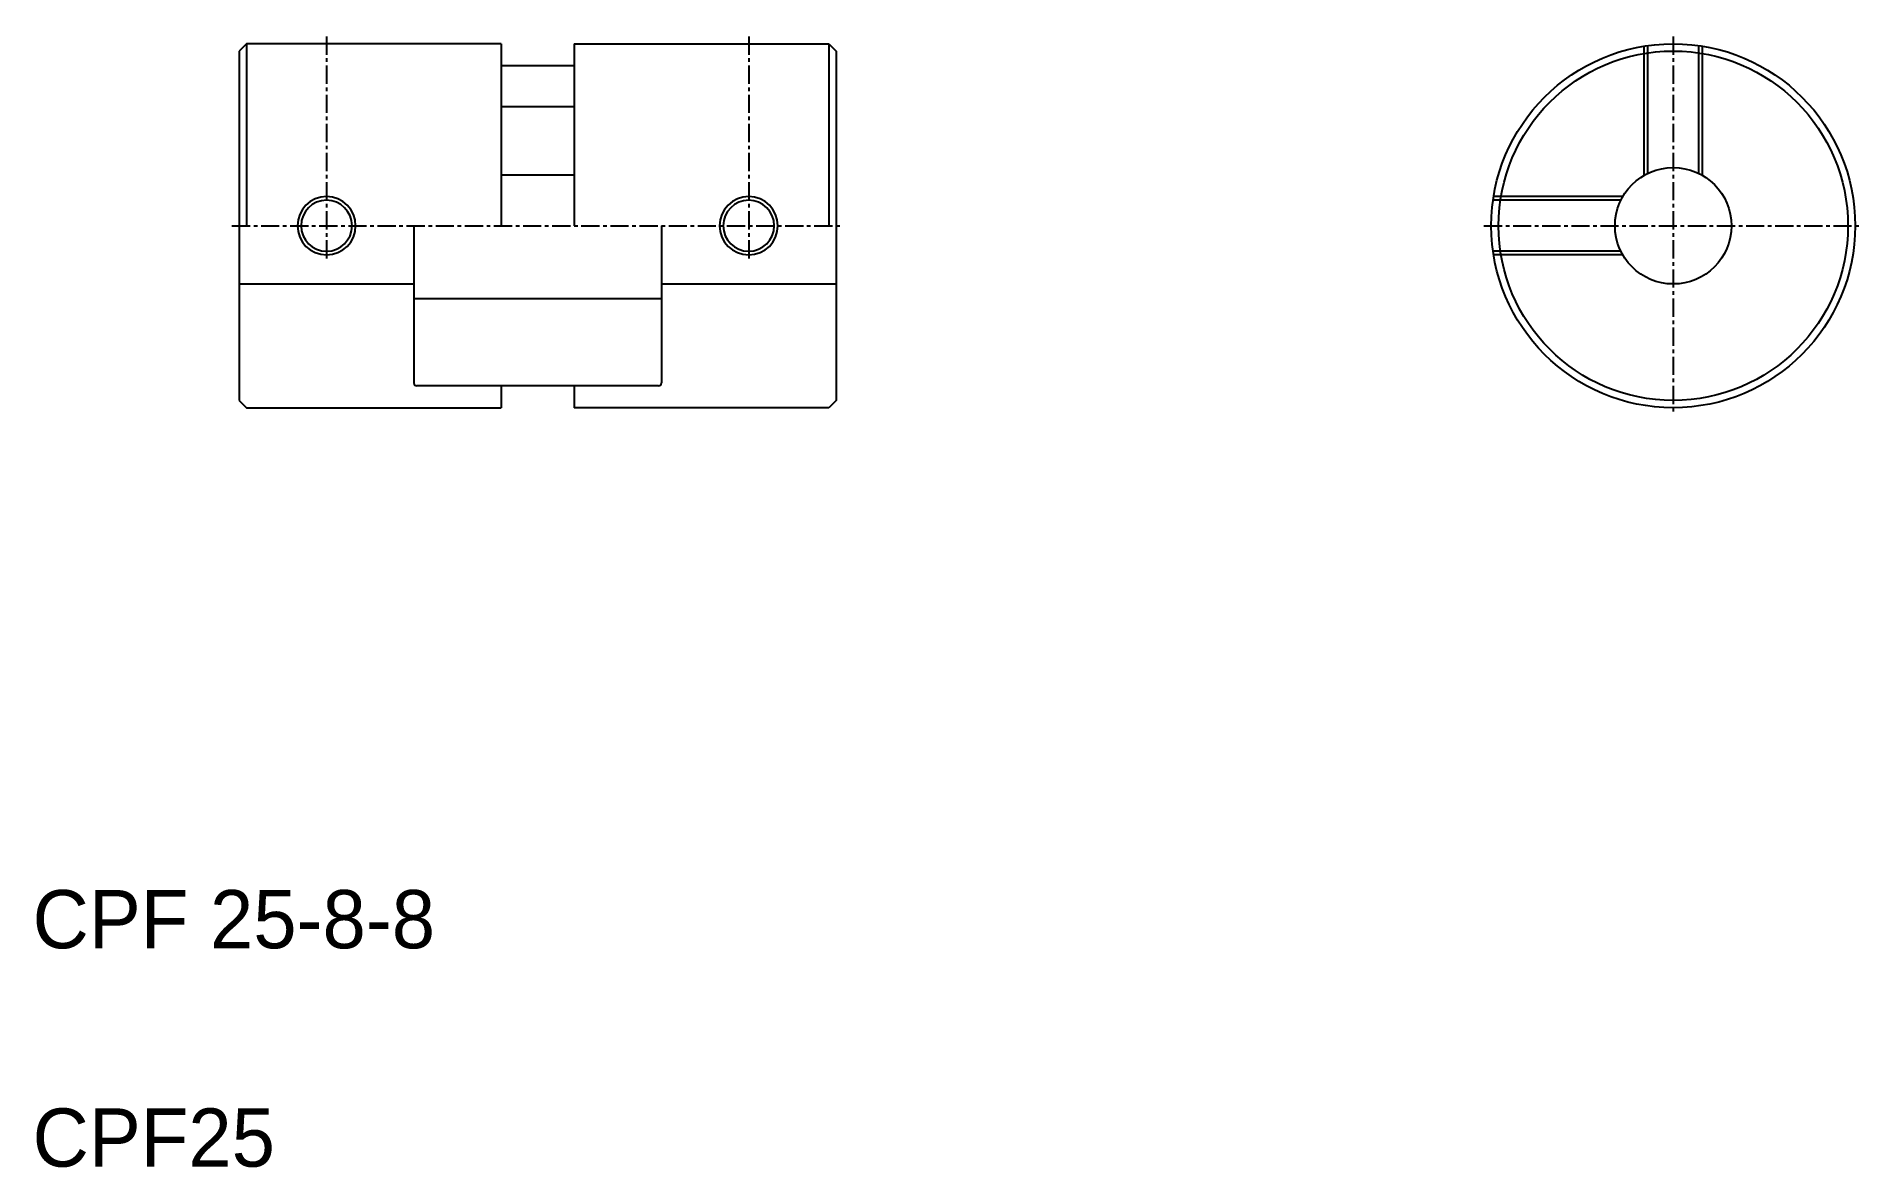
# Model space of a CAD drawing. Extents: x 185 to 311, y 108 to 185.
import ezdxf

# ---------------------------------------------------------------- set-up
doc = ezdxf.new("R2010")
doc.units = 0
doc.linetypes.add('CENTER', pattern=[2, 1.25, -0.25, 0.25, -0.25])
doc.linetypes.add('DASHED', pattern=[19.05, 12.7, -6.35])
doc.layers.get('0').update_dxf_attribs({"linetype": 'CONTINUOUS'})
doc.layers.add('CENTER', color=1, linetype='CENTER')

msp = doc.modelspace()

# ---------------------------------------------------------------- linework, layer by layer
for p, q in [((199.83, 184.7), (199.33, 184.2)), ((199.83, 184.7), (199.83, 172.2)), ((217.33, 184.7), (199.83, 184.7)), ((208.58, 184.7), (208.58, 184.7)), ((212.95, 184.7), (212.95, 184.7)), ((217.33, 184.7), (217.33, 172.2)), ((222.33, 184.7), (222.33, 172.2)), ((222.33, 184.7), (239.83, 184.7)), ((239.83, 184.7), (239.83, 172.2)), ((239.83, 184.7), (240.33, 184.2)), ((199.33, 184.2), (199.33, 160.2)), ((217.33, 183.2), (222.33, 183.2)), ((240.33, 184.2), (240.33, 160.2)), ((217.33, 180.4), (222.33, 180.4)), ((217.33, 175.7), (222.33, 175.7)), ((211.33, 172.2), (211.33, 161.4)), ((228.33, 172.2), (228.33, 161.4)), ((199.33, 168.2), (211.33, 168.2)), ((228.33, 168.2), (240.33, 168.2)), ((211.33, 167.2), (228.33, 167.2)), ((228.13, 161.2), (211.53, 161.2)), ((217.33, 161.2), (217.33, 159.7)), ((222.33, 161.2), (222.33, 159.7)), ((199.33, 160.2), (199.83, 159.7)), ((199.83, 159.7), (217.33, 159.7)), ((239.83, 159.7), (222.33, 159.7)), ((240.33, 160.2), (239.83, 159.7))]:
    msp.add_line(p, q)
at = {"color": 3, "linetype": 'DASHED'}
for p, q in [((295.83, 175.66), (295.83, 184.54)), ((296.08, 175.79), (296.08, 184.57)), ((299.58, 175.79), (299.58, 184.57)), ((299.83, 175.66), (299.83, 184.54)), ((294.23, 173.95), (285.45, 173.95)), ((294.36, 174.2), (285.49, 174.2)), ((294.23, 170.45), (285.45, 170.45)), ((294.36, 170.2), (285.49, 170.2))]:
    msp.add_line(p, q, dxfattribs=at)
for radius in [12.5, 12, 4]:
    msp.add_circle((297.83, 172.2), radius)
at = {"color": 3, "linetype": 'CONTINUOUS'}
for centre, start, end in [((205.33, 172.2), 0, 180), ((234.33, 172.2), 0, 180), ((205.33, 172.2), 180, 0), ((234.33, 172.2), 180, 0)]:
    msp.add_arc(centre, 2, start, end, dxfattribs=at)
for centre, radius, start, end in [((205.33, 172.2), 1.75, 0, 180), ((234.33, 172.2), 1.75, 0, 180), ((205.33, 172.2), 1.75, 180, 0), ((234.33, 172.2), 1.75, 180, 0), ((211.53, 161.4), 0.2, 180, 270), ((228.13, 161.4), 0.2, 270, 0)]:
    msp.add_arc(centre, radius, start, end)
at = {"layer": 'CENTER', "color": 1, "linetype": 'CENTER'}
for p, q in [((205.33, 185.2), (205.33, 169.7)), ((234.33, 185.2), (234.33, 169.7)), ((297.83, 185.2), (297.83, 159.2)), ((198.83, 172.2), (240.83, 172.2)), ((284.83, 172.2), (310.83, 172.2))]:
    msp.add_line(p, q, dxfattribs=at)

# ---------------------------------------------------------------- texts
for s, p in [('CPF 25-8-8', (185.14, 122.57)), ('CPF25', (185.14, 107.57))]:
    msp.add_text(s, height=4).set_placement(p)

doc.saveas('drawing.dxf')
